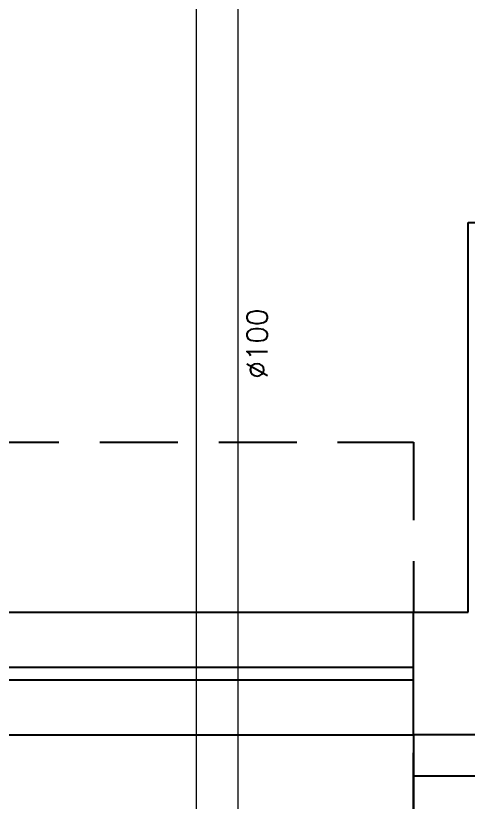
# Model space of a CAD drawing. Header units: millimetres. Extents: x 1573 to 2177, y 1587 to 1932.
# Drawn here: x 1779.699 to 1780.804, y 1893.815 to 1895.735 of the extents above; entities that cross this region are included whole.
import ezdxf
from ezdxf.enums import TextEntityAlignment as Align

# ---------------------------------------------------------------- set-up
doc = ezdxf.new("R2010")
doc.units = ezdxf.units.MM
doc.header["$LTSCALE"] = 0.03
doc.linetypes.add('DASHDOT', pattern=[25.4, 12.7, -6.35, 0, -6.35])
doc.linetypes.add('HIDDEN', pattern=[9.525, 6.35, -3.175])
doc.layers.add('-HIDRO', color=8, linetype='Continuous')
doc.layers.add('Texto-Tubos', color=7, linetype='Continuous')
doc.layers.add('TigreCad', color=2, linetype='Continuous', lineweight=13)
doc.styles.add('TCTUBOS-TXT', font='txt.shx')

msp = doc.modelspace()

# ---------------------------------------------------------------- linework, layer by layer
at = {"layer": '-HIDRO'}
for p, q in [((1780.8041, 1894.2791), (1780.8041, 1895.2301)), ((1780.8041, 1895.2301), (1780.9811, 1895.2301)), ((1780.8041, 1894.2791), (1780.8041, 1895.0791)), ((1777.8705, 1894.2791), (1780.6706, 1894.2791)), ((1780.0041, 1894.2791), (1780.8041, 1894.2791)), ((1780.6706, 1893.9791), (1780.6706, 1894.2791)), ((1780.6706, 1894.2791), (1780.8041, 1894.2791)), ((1780.6706, 1894.1441), (1778.0454, 1894.1441)), ((1780.6706, 1894.1141), (1780.6706, 1894.1441)), ((1778.0454, 1894.1141), (1780.6706, 1894.1141)), ((1777.8705, 1893.9791), (1780.6706, 1893.9791)), ((1780.6706, 1893.9791), (1780.6706, 1893.8791)), ((1781.7041, 1893.9791), (1780.6706, 1893.9791)), ((1781.7041, 1893.9791), (1780.6706, 1893.9791)), ((1780.6706, 1893.8791), (1782.9312, 1893.8791))]:
    msp.add_line(p, q, dxfattribs=at)
at = {"layer": '-HIDRO', "linetype": 'HIDDEN'}
for p, q in [((1777.8705, 1894.6941), (1780.6706, 1894.6941)), ((1780.6706, 1894.6941), (1780.6706, 1894.2791)), ((1780.6706, 1893.1641), (1780.6706, 1893.9791))]:
    msp.add_line(p, q, dxfattribs=at)
at = {"layer": '-HIDRO', "linetype": 'DASHDOT', "ltscale": 0.5}
for p, q in [((1777.8705, 1894.2791), (1780.6706, 1894.2791)), ((1780.6706, 1893.8791), (1780.6706, 1893.3791))]:
    msp.add_line(p, q, dxfattribs=at)
at = {"layer": 'TigreCad', "ltscale": 100}
for p, q in [((1780.1397, 1897.5757), (1780.1397, 1890.1063)), ((1780.2413, 1897.5757), (1780.2413, 1890.1063))]:
    msp.add_line(p, q, dxfattribs=at)

# ---------------------------------------------------------------- texts
at = {"layer": 'Texto-Tubos', "ltscale": 100, "style": 'TCTUBOS-TXT'}
msp.add_text('%%C100', height=0.05001, rotation=90, dxfattribs=at).set_placement((1780.3134, 1894.9345), align=Align.CENTER)

doc.saveas('drawing.dxf')
